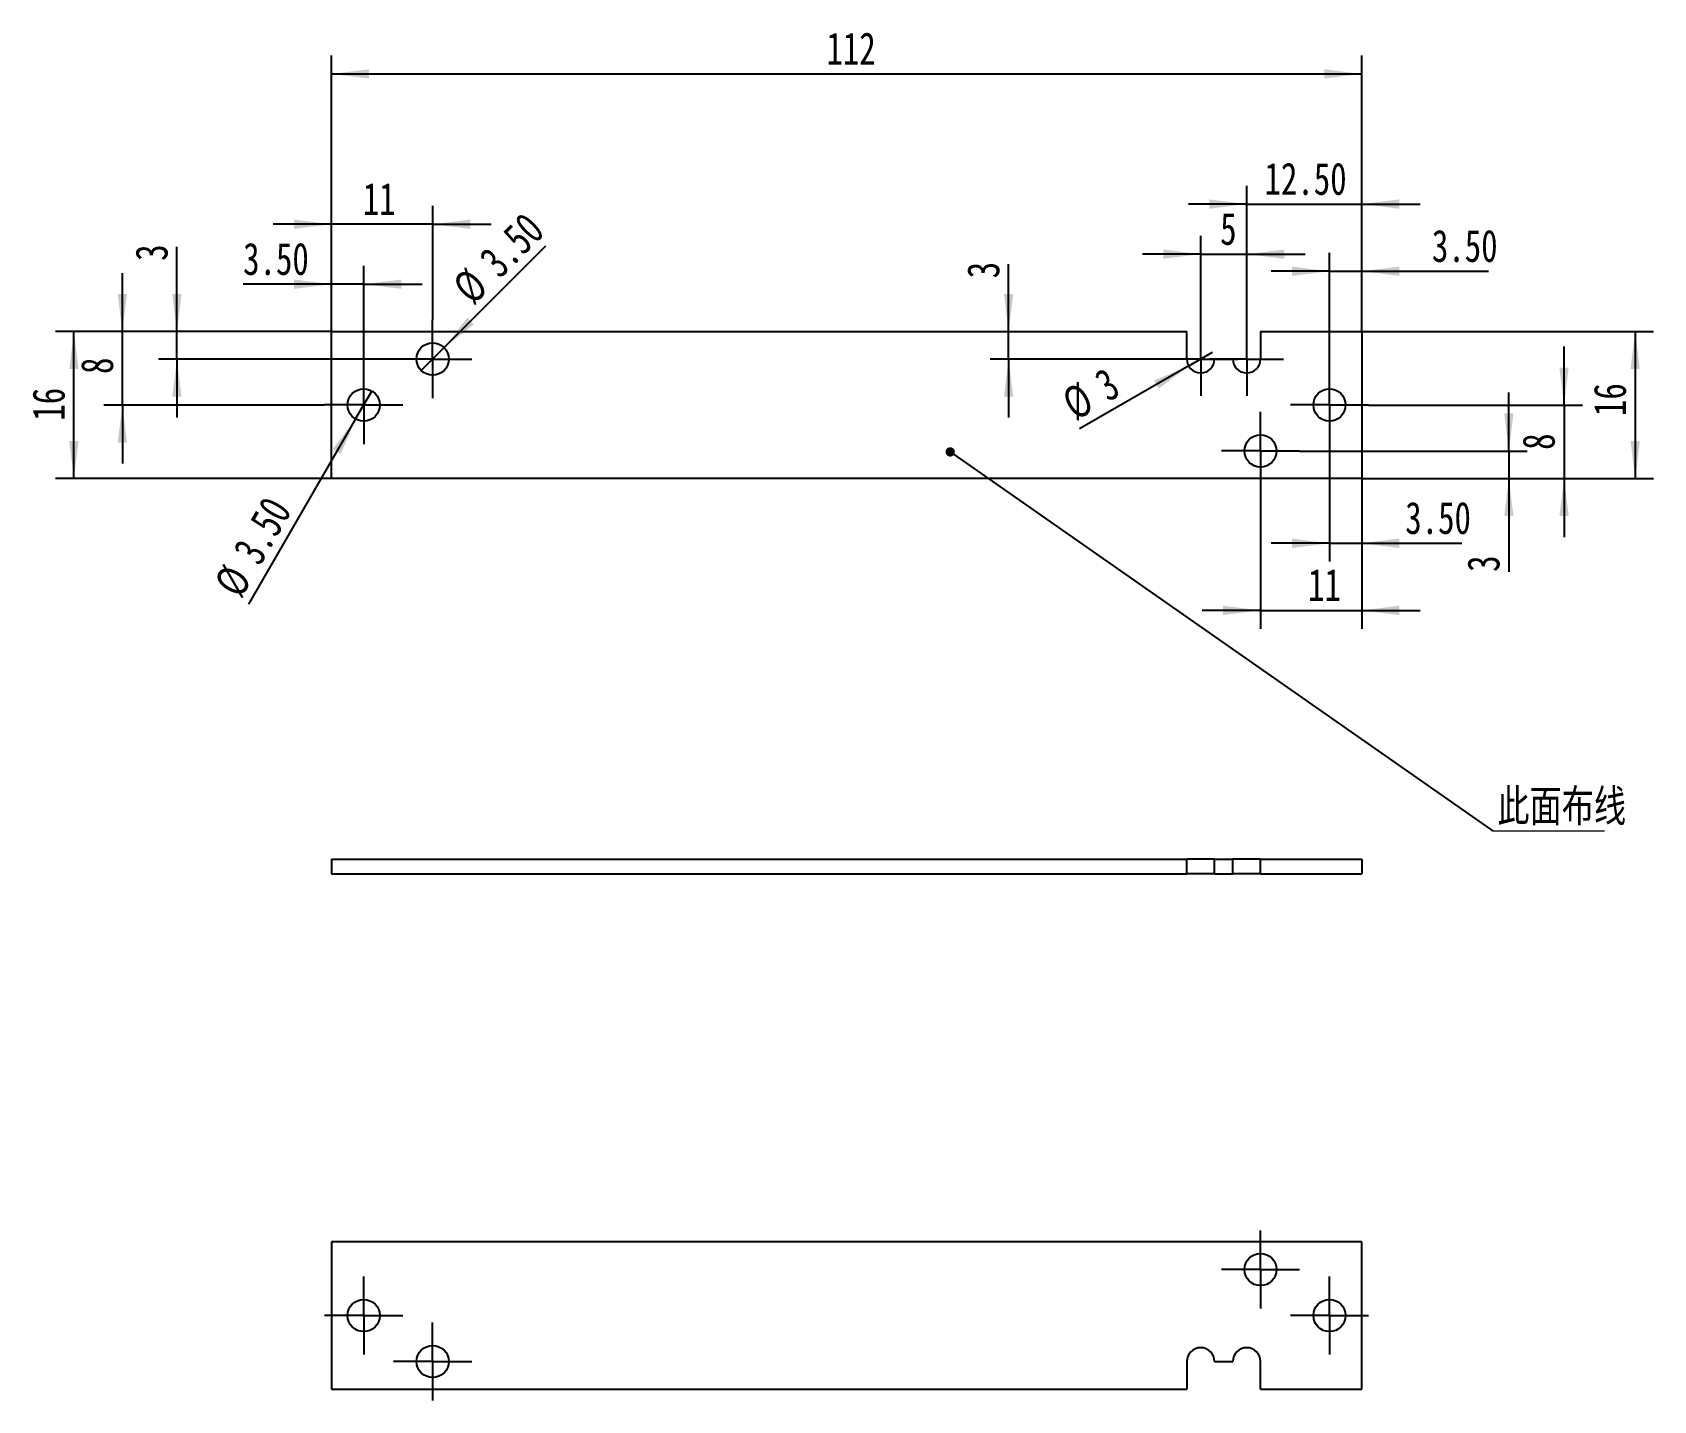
# Model space of a CAD drawing. Header units: millimetres. Extents: x 56 to 232, y 115 to 264.
import ezdxf

# ---------------------------------------------------------------- set-up
doc = ezdxf.new("R2010")
doc.units = ezdxf.units.MM
doc.linetypes.add('CENTERX2', pattern=[20.32, 12.7, -2.54, 2.54, -2.54])
doc.layers.add('中心线层', color=1, linetype='CENTERX2', lineweight=25)
doc.layers.add('标注层', color=150, linetype='Continuous', lineweight=25)
doc.styles.add('SLDTEXTSTYLE0', font='hyswlongfangsong.ttf', dxfattribs={"bigfont": 'bigfont'})
doc.styles.add('SLDTEXTSTYLE2', font='hyswlongfangsong.ttf')
doc.styles.get("Standard").update_dxf_attribs({"font": 'hyswlongfangsong.ttf'})
doc.dimstyles.new('SLDDIMSTYLE0', dxfattribs={"dimtxt": 3.5, "dimasz": 4.08, "dimexe": 0, "dimexo": 0.0625, "dimgap": 0.875, "dimtad": 2, "dimrnd": 1e-09, "dimzin": 12, "dimdsep": 46, "dimtxsty": 'SLDTEXTSTYLE2', "dimsah": 1, "dimcen": 0.09, "dimadec": 0, "dimazin": 3, "dimtfac": 1, "dimtofl": 0, "dimtmove": 0, "dimatfit": 3, "dimfxl": 0, "dimfrac": 2, "dimtolj": 1, "dimtzin": 12, "dimarcsym": 0})
doc.dimstyles.new('SLDDIMSTYLE1', dxfattribs={"dimtxt": 3.5, "dimasz": 4.08, "dimexe": 0, "dimexo": 0.0625, "dimgap": 0.875, "dimtad": 2, "dimrnd": 1e-09, "dimzin": 12, "dimdsep": 46, "dimtxsty": 'SLDTEXTSTYLE2', "dimsah": 1, "dimcen": 0.09, "dimadec": 0, "dimazin": 3, "dimtfac": 1, "dimtmove": 0, "dimatfit": 0, "dimfxl": 0, "dimfrac": 2, "dimtolj": 1, "dimtzin": 12, "dimarcsym": 0})
doc.dimstyles.new('SLDDIMSTYLE2', dxfattribs={"dimtxt": 3.5, "dimasz": 4.08, "dimexe": 0, "dimexo": 0.0625, "dimgap": 0.875, "dimtad": 2, "dimrnd": 1e-09, "dimzin": 4, "dimdsep": 46, "dimtxsty": 'SLDTEXTSTYLE2', "dimsah": 1, "dimcen": 0.09, "dimadec": 0, "dimazin": 1, "dimtfac": 1, "dimtmove": 0, "dimatfit": 0, "dimfxl": 0, "dimfrac": 2, "dimtolj": 1, "dimtzin": 12, "dimarcsym": 0})
doc.dimstyles.new('SLDDIMSTYLE3', dxfattribs={"dimtxt": 3.5, "dimasz": 4.08, "dimexe": 0, "dimexo": 0.0625, "dimgap": 0.875, "dimtad": 2, "dimrnd": 1e-09, "dimzin": 4, "dimdsep": 46, "dimtxsty": 'SLDTEXTSTYLE2', "dimblk1": 'NONE', "dimsah": 1, "dimcen": 0, "dimadec": 0, "dimazin": 1, "dimtfac": 1, "dimtmove": 0, "dimatfit": 3, "dimldrblk": 'NONE', "dimfxl": 0, "dimfrac": 2, "dimtolj": 1, "dimtzin": 12, "dimarcsym": 0})
doc.dimstyles.new('SLDDIMSTYLE4', dxfattribs={"dimtxt": 3.5, "dimasz": 4.08, "dimexe": 0, "dimexo": 0.0625, "dimgap": 0.875, "dimtad": 2, "dimrnd": 1e-09, "dimzin": 12, "dimdsep": 46, "dimtxsty": 'SLDTEXTSTYLE2', "dimblk1": 'NONE', "dimsah": 1, "dimcen": 0, "dimadec": 0, "dimazin": 3, "dimtfac": 1, "dimtmove": 0, "dimatfit": 3, "dimldrblk": 'NONE', "dimfxl": 0, "dimfrac": 2, "dimtolj": 1, "dimtzin": 12, "dimarcsym": 0})
doc.dimstyles.new('SLDDIMSTYLE5', dxfattribs={"dimtxt": 0.18, "dimasz": 1.016, "dimexe": 0, "dimexo": 0.0625, "dimgap": 0, "dimtad": 0, "dimtih": 1, "dimtoh": 1, "dimdec": 0, "dimrnd": 1e-09, "dimzin": 0, "dimdsep": 46, "dimtxsty": 'Standard', "dimblk1": 'DOT', "dimblk2": 'DOT', "dimsah": 1, "dimcen": 0.09, "dimadec": 0, "dimazin": 0, "dimtfac": 1.016, "dimtdec": 0, "dimtofl": 0, "dimtmove": 0, "dimatfit": 3, "dimldrblk": 'DOT', "dimfxl": 0, "dimfrac": 2, "dimtolj": 1, "dimtzin": 0, "dimarcsym": 0})

# ---------------------------------------------------------------- blocks, each defined once
blk = doc.blocks.new('_D')
at = {"layer": '标注层'}
for p, q in [((88.47, 231.29), (88.47, 261.29)), ((200.47, 231.29), (200.47, 261.29)), ((88.47, 259.29), (200.47, 259.29))]:
    blk.add_line(p, q, dxfattribs=at)
for points in [[(88.47, 259.29), (92.55, 258.79), (92.55, 259.8)], [(200.47, 259.29), (196.39, 259.8), (196.39, 258.79)]]:
    blk.add_solid(points, dxfattribs=at)
at = {"layer": '标注层', "insert": (142.27, 263.81), "char_height": 3.5, "attachment_point": 1, "style": 'SLDTEXTSTYLE2'}
blk.add_mtext('112', dxfattribs=at)
blk = doc.blocks.new('_D_1')
at = {"layer": '标注层'}
for p, q in [((88.47, 231.29), (58.47, 231.29)), ((60.47, 215.29), (60.47, 231.29)), ((88.47, 215.29), (58.47, 215.29))]:
    blk.add_line(p, q, dxfattribs=at)
for points in [[(60.47, 231.29), (59.96, 227.21), (60.97, 227.21)], [(60.47, 215.29), (60.97, 219.37), (59.96, 219.37)]]:
    blk.add_solid(points, dxfattribs=at)
at = {"layer": '标注层', "insert": (55.95, 221.59), "char_height": 3.5, "attachment_point": 1, "rotation": 90, "style": 'SLDTEXTSTYLE2'}
blk.add_mtext('16', dxfattribs=at)
blk = doc.blocks.new('_D_2')
at = {"layer": '标注层'}
for p, q in [((88.47, 231.29), (88.47, 238.43)), ((91.97, 227.54), (91.97, 238.43)), ((88.47, 236.43), (78.86, 236.43)), ((91.97, 236.43), (88.47, 236.43)), ((91.97, 236.43), (98.32, 236.43))]:
    blk.add_line(p, q, dxfattribs=at)
for points in [[(88.47, 236.43), (84.39, 236.94), (84.39, 235.92)], [(91.97, 236.43), (96.05, 235.92), (96.05, 236.94)]]:
    blk.add_solid(points, dxfattribs=at)
at = {"layer": '标注层', "insert": (78.86, 240.94), "char_height": 3.5, "attachment_point": 1, "style": 'SLDTEXTSTYLE2'}
blk.add_mtext('3.50', dxfattribs=at)
blk = doc.blocks.new('_D_3')
at = {"layer": '标注层'}
for q in [(92.84, 224.81), (79.46, 201.63)]:
    blk.add_line((91.09, 221.78), q, dxfattribs=at)
blk.add_solid([(91.09, 221.78), (88.61, 218.5), (89.49, 217.99)], dxfattribs=at)
at = {"layer": '标注层', "char_height": 3.5, "attachment_point": 1, "rotation": 60, "style": 'SLDTEXTSTYLE2'}
for s, insert in [('3.50', (77.63, 207.43)), ('%%c', (75.56, 203.88))]:
    blk.add_mtext(s, dxfattribs=dict(at, insert=insert))
blk = doc.blocks.new('_NONE')
blk = doc.blocks.new('_D_4')
at = {"layer": '标注层'}
for q in [(111.78, 240.61), (98.23, 227.06)]:
    blk.add_line((100.7, 229.53), q, dxfattribs=at)
blk.add_solid([(100.7, 229.53), (103.95, 232.06), (103.23, 232.78)], dxfattribs=at)
at = {"layer": '标注层', "char_height": 3.5, "attachment_point": 1, "rotation": 45, "style": 'SLDTEXTSTYLE2'}
for s, insert in [('3.50', (104.29, 239.42)), ('%%c', (101.37, 236.52))]:
    blk.add_mtext(s, dxfattribs=dict(at, insert=insert))
blk = doc.blocks.new('_D_5')
at = {"layer": '标注层'}
for p, q in [((71.66, 231.29), (71.66, 240.5)), ((88.47, 231.29), (69.66, 231.29)), ((71.66, 228.29), (71.66, 231.29)), ((95.22, 228.29), (69.66, 228.29)), ((71.66, 228.29), (71.66, 221.94))]:
    blk.add_line(p, q, dxfattribs=at)
for points in [[(71.66, 231.29), (72.17, 235.37), (71.15, 235.37)], [(71.66, 228.29), (71.15, 224.21), (72.17, 224.21)]]:
    blk.add_solid(points, dxfattribs=at)
at = {"layer": '标注层', "insert": (67.15, 238.97), "char_height": 3.5, "attachment_point": 1, "rotation": 90, "style": 'SLDTEXTSTYLE2'}
blk.add_mtext('3', dxfattribs=at)
blk = doc.blocks.new('_D_6')
at = {"layer": '标注层'}
for p, q in [((88.47, 231.29), (88.47, 244.95)), ((99.47, 232.54), (99.47, 244.95)), ((88.47, 242.95), (82.12, 242.95)), ((99.47, 242.95), (88.47, 242.95)), ((99.47, 242.95), (105.82, 242.95))]:
    blk.add_line(p, q, dxfattribs=at)
for points in [[(88.47, 242.95), (84.39, 243.46), (84.39, 242.44)], [(99.47, 242.95), (103.55, 242.44), (103.55, 243.46)]]:
    blk.add_solid(points, dxfattribs=at)
at = {"layer": '标注层', "insert": (91.87, 247.46), "char_height": 3.5, "attachment_point": 1, "style": 'SLDTEXTSTYLE2'}
blk.add_mtext('11', dxfattribs=at)
blk = doc.blocks.new('_D_7')
at = {"layer": '标注层'}
for p, q in [((196.97, 227.54), (196.97, 239.84)), ((200.47, 231.29), (200.47, 239.84)), ((196.97, 237.84), (190.62, 237.84)), ((196.97, 237.84), (200.47, 237.84)), ((200.47, 237.84), (214.24, 237.84))]:
    blk.add_line(p, q, dxfattribs=at)
for points in [[(196.97, 237.84), (192.89, 238.34), (192.89, 237.33)], [(200.47, 237.84), (204.55, 237.33), (204.55, 238.34)]]:
    blk.add_solid(points, dxfattribs=at)
at = {"layer": '标注层', "insert": (208.1, 242.35), "char_height": 3.5, "attachment_point": 1, "style": 'SLDTEXTSTYLE2'}
blk.add_mtext('3.50', dxfattribs=at)
blk = doc.blocks.new('_D_8')
at = {"layer": '标注层'}
for p, q in [((65.73, 231.29), (65.73, 237.64)), ((88.47, 231.29), (63.73, 231.29)), ((65.73, 223.29), (65.73, 231.29)), ((87.72, 223.29), (63.73, 223.29)), ((65.73, 223.29), (65.73, 216.94))]:
    blk.add_line(p, q, dxfattribs=at)
for points in [[(65.73, 231.29), (66.24, 235.37), (65.22, 235.37)], [(65.73, 223.29), (65.22, 219.21), (66.24, 219.21)]]:
    blk.add_solid(points, dxfattribs=at)
at = {"layer": '标注层', "insert": (61.22, 226.67), "char_height": 3.5, "attachment_point": 1, "rotation": 90, "style": 'SLDTEXTSTYLE2'}
blk.add_mtext('8', dxfattribs=at)
blk = doc.blocks.new('_D_9')
at = {"layer": '标注层'}
for p, q in [((216.47, 218.29), (216.47, 224.64)), ((193.72, 218.29), (218.47, 218.29)), ((216.47, 218.29), (216.47, 215.29)), ((200.47, 215.29), (218.47, 215.29)), ((216.47, 215.29), (216.47, 205.15))]:
    blk.add_line(p, q, dxfattribs=at)
for points in [[(216.47, 218.29), (216.97, 222.37), (215.96, 222.37)], [(216.47, 215.29), (215.96, 211.21), (216.97, 211.21)]]:
    blk.add_solid(points, dxfattribs=at)
at = {"layer": '标注层', "insert": (211.95, 205.15), "char_height": 3.5, "attachment_point": 1, "rotation": 90, "style": 'SLDTEXTSTYLE2'}
blk.add_mtext('3', dxfattribs=at)
blk = doc.blocks.new('_D_10')
at = {"layer": '标注层'}
for p, q in [((222.47, 223.29), (222.47, 229.64)), ((201.22, 223.29), (224.47, 223.29)), ((222.47, 223.29), (222.47, 215.29)), ((200.47, 215.29), (224.47, 215.29)), ((222.47, 215.29), (222.47, 208.94))]:
    blk.add_line(p, q, dxfattribs=at)
for points in [[(222.47, 223.29), (222.97, 227.37), (221.96, 227.37)], [(222.47, 215.29), (221.96, 211.21), (222.97, 211.21)]]:
    blk.add_solid(points, dxfattribs=at)
at = {"layer": '标注层', "insert": (217.95, 218.42), "char_height": 3.5, "attachment_point": 1, "rotation": 90, "style": 'SLDTEXTSTYLE2'}
blk.add_mtext('8', dxfattribs=at)
blk = doc.blocks.new('_D_11')
at = {"layer": '标注层'}
for p, q in [((200.47, 231.29), (232.2, 231.29)), ((230.2, 231.29), (230.2, 215.29)), ((200.47, 215.29), (232.2, 215.29))]:
    blk.add_line(p, q, dxfattribs=at)
for points in [[(230.2, 231.29), (229.69, 227.21), (230.71, 227.21)], [(230.2, 215.29), (230.71, 219.37), (229.69, 219.37)]]:
    blk.add_solid(points, dxfattribs=at)
at = {"layer": '标注层', "insert": (225.69, 222.09), "char_height": 3.5, "attachment_point": 1, "rotation": 90, "style": 'SLDTEXTSTYLE2'}
blk.add_mtext('16', dxfattribs=at)
blk = doc.blocks.new('_D_12')
at = {"layer": '标注层'}
for p, q in [((200.47, 215.29), (200.47, 198.96)), ((189.47, 214.04), (189.47, 198.96)), ((189.47, 200.96), (183.12, 200.96)), ((189.47, 200.96), (200.47, 200.96)), ((200.47, 200.96), (206.82, 200.96))]:
    blk.add_line(p, q, dxfattribs=at)
for points in [[(189.47, 200.96), (185.39, 201.47), (185.39, 200.46)], [(200.47, 200.96), (204.55, 200.46), (204.55, 201.47)]]:
    blk.add_solid(points, dxfattribs=at)
at = {"layer": '标注层', "insert": (194.63, 205.48), "char_height": 3.5, "attachment_point": 1, "style": 'SLDTEXTSTYLE2'}
blk.add_mtext('11', dxfattribs=at)
blk = doc.blocks.new('_D_13')
at = {"layer": '标注层'}
for p, q in [((196.97, 219.04), (196.97, 206.26)), ((200.47, 215.29), (200.47, 206.26)), ((196.97, 208.26), (190.62, 208.26)), ((196.97, 208.26), (200.47, 208.26)), ((200.47, 208.26), (211.34, 208.26))]:
    blk.add_line(p, q, dxfattribs=at)
for points in [[(196.97, 208.26), (192.89, 208.77), (192.89, 207.75)], [(200.47, 208.26), (204.55, 207.75), (204.55, 208.77)]]:
    blk.add_solid(points, dxfattribs=at)
at = {"layer": '标注层', "insert": (205.2, 212.77), "char_height": 3.5, "attachment_point": 1, "style": 'SLDTEXTSTYLE2'}
blk.add_mtext('3.50', dxfattribs=at)
blk = doc.blocks.new('_D_14')
at = {"layer": '标注层'}
for p, q in [((182.97, 232.29), (182.97, 241.69)), ((187.97, 232.29), (187.97, 241.69)), ((182.97, 239.69), (176.62, 239.69)), ((182.97, 239.69), (187.97, 239.69)), ((187.97, 239.69), (194.32, 239.69))]:
    blk.add_line(p, q, dxfattribs=at)
for points in [[(182.97, 239.69), (178.89, 240.2), (178.89, 239.19)], [(187.97, 239.69), (192.05, 239.19), (192.05, 240.2)]]:
    blk.add_solid(points, dxfattribs=at)
at = {"layer": '标注层', "insert": (185.08, 244.21), "char_height": 3.5, "attachment_point": 1, "style": 'SLDTEXTSTYLE2'}
blk.add_mtext('5', dxfattribs=at)
blk = doc.blocks.new('_D_15')
at = {"layer": '标注层'}
for p, q in [((187.97, 232.29), (187.97, 247.14)), ((200.47, 231.29), (200.47, 247.14)), ((187.97, 245.14), (181.62, 245.14)), ((187.97, 245.14), (200.47, 245.14)), ((200.47, 245.14), (206.82, 245.14))]:
    blk.add_line(p, q, dxfattribs=at)
for points in [[(187.97, 245.14), (183.89, 245.65), (183.89, 244.63)], [(200.47, 245.14), (204.55, 244.63), (204.55, 245.65)]]:
    blk.add_solid(points, dxfattribs=at)
at = {"layer": '标注层', "insert": (189.9, 249.65), "char_height": 3.5, "attachment_point": 1, "style": 'SLDTEXTSTYLE2'}
blk.add_mtext('12.50', dxfattribs=at)
blk = doc.blocks.new('_D_16')
at = {"layer": '标注层'}
for q in [(169.8, 220.69), (184.26, 229.04)]:
    blk.add_line((181.67, 227.54), q, dxfattribs=at)
blk.add_solid([(181.67, 227.54), (177.88, 225.94), (178.39, 225.06)], dxfattribs=at)
at = {"layer": '标注层', "char_height": 3.5, "attachment_point": 1, "rotation": 30, "style": 'SLDTEXTSTYLE2'}
for s, insert in [('%%c', (167.57, 224.56)), ('3', (171.14, 226.61))]:
    blk.add_mtext(s, dxfattribs=dict(at, insert=insert))
blk = doc.blocks.new('_D_17')
at = {"layer": '标注层'}
for p, q in [((162.08, 231.29), (162.08, 238.6)), ((162.08, 228.29), (162.08, 231.29)), ((178.97, 228.29), (160.08, 228.29)), ((162.08, 228.29), (162.08, 221.94))]:
    blk.add_line(p, q, dxfattribs=at)
for points in [[(162.08, 231.29), (162.59, 235.37), (161.57, 235.37)], [(162.08, 228.29), (161.57, 224.21), (162.59, 224.21)]]:
    blk.add_solid(points, dxfattribs=at)
at = {"layer": '标注层', "insert": (157.57, 237.07), "char_height": 3.5, "attachment_point": 1, "rotation": 90, "style": 'SLDTEXTSTYLE2'}
blk.add_mtext('3', dxfattribs=at)
blk = doc.blocks.new('SW_CENTERMARKSYMBOL_0')
at = {"layer": '中心线层', "color": 0}
for p, q in [((0, 2.5), (0, 4.25)), ((0, 0), (0, 2.5)), ((-2.5, 0), (-4.25, 0)), ((0, 0), (-2.5, 0)), ((0, 0), (0, -2.5)), ((0, 0), (2.5, 0)), ((2.5, 0), (4.25, 0)), ((0, -2.5), (0, -4.25))]:
    blk.add_line(p, q, dxfattribs=at)
blk = doc.blocks.new('SW_CENTERMARKSYMBOL_1')
at = {"layer": '中心线层', "color": 0}
for p, q in [((0, 2.5), (0, 4.25)), ((0, 0), (0, 2.5)), ((-2.5, 0), (-4.25, 0)), ((0, 0), (-2.5, 0)), ((0, 0), (0, -2.5)), ((0, 0), (2.5, 0)), ((2.5, 0), (4.25, 0)), ((0, -2.5), (0, -4.25))]:
    blk.add_line(p, q, dxfattribs=at)
blk = doc.blocks.new('SW_CENTERMARKSYMBOL_2')
at = {"layer": '中心线层', "color": 0}
for p, q in [((0, 2.5), (0, 4.25)), ((0, 0), (0, 2.5)), ((-2.5, 0), (-4.25, 0)), ((0, 0), (-2.5, 0)), ((0, 0), (0, -2.5)), ((0, 0), (2.5, 0)), ((2.5, 0), (4.25, 0)), ((0, -2.5), (0, -4.25))]:
    blk.add_line(p, q, dxfattribs=at)
blk = doc.blocks.new('SW_CENTERMARKSYMBOL_3')
at = {"layer": '中心线层', "color": 0}
for p, q in [((0, 2.5), (0, 4.25)), ((0, 0), (0, 2.5)), ((-2.5, 0), (-4.25, 0)), ((0, 0), (-2.5, 0)), ((0, 0), (0, -2.5)), ((0, 0), (2.5, 0)), ((2.5, 0), (4.25, 0)), ((0, -2.5), (0, -4.25))]:
    blk.add_line(p, q, dxfattribs=at)
blk = doc.blocks.new('SW_CENTERMARKSYMBOL_4')
at = {"layer": '中心线层', "color": 0}
for p, q in [((0, 2.5), (0, 4)), ((0, 0), (0, 2.5)), ((-2.5, 0), (-4, 0)), ((0, 0), (-2.5, 0)), ((0, 0), (0, -2.5)), ((0, 0), (2.5, 0)), ((2.5, 0), (4, 0)), ((0, -2.5), (0, -4))]:
    blk.add_line(p, q, dxfattribs=at)
blk = doc.blocks.new('SW_CENTERMARKSYMBOL_5')
at = {"layer": '中心线层', "color": 0}
for p, q in [((0, 2.5), (0, 4)), ((0, 0), (0, 2.5)), ((-2.5, 0), (-4, 0)), ((0, 0), (-2.5, 0)), ((0, 0), (0, -2.5)), ((0, 0), (2.5, 0)), ((2.5, 0), (4, 0)), ((0, -2.5), (0, -4))]:
    blk.add_line(p, q, dxfattribs=at)
blk = doc.blocks.new('SW_NOTE_0')
at = {"color": 0, "linetype": 'Continuous', "lineweight": 0}
blk.add_line((12.13, 0), (0, 0), dxfattribs=at)
at = {"color": 0, "linetype": 'Continuous', "lineweight": 0, "insert": (0.46, 4.52), "char_height": 3.5, "attachment_point": 1, "style": 'SLDTEXTSTYLE0'}
blk.add_mtext('此面布线', dxfattribs=at)
blk = doc.blocks.new('_DOT')
at = {"color": 0, "linetype": 'ByBlock', "lineweight": -2}
blk.add_line((-0.5, 0), (-1, 0), dxfattribs=at)
at = {"color": 0, "linetype": 'ByBlock', "const_width": 0.5}
blk.add_lwpolyline([(-0.25, 0, 1), (0.25, 0, 1)], format="xyb", close=True, dxfattribs=at)
blk = doc.blocks.new('SW_CENTERMARKSYMBOL_6')
at = {"layer": '中心线层', "color": 0}
for p, q in [((0, 2.5), (0, 4.25)), ((0, 0), (0, 2.5)), ((-2.5, 0), (-4.25, 0)), ((0, 0), (-2.5, 0)), ((0, 0), (0, -2.5)), ((0, 0), (2.5, 0)), ((2.5, 0), (4.25, 0)), ((0, -2.5), (0, -4.25))]:
    blk.add_line(p, q, dxfattribs=at)
blk = doc.blocks.new('SW_CENTERMARKSYMBOL_7')
at = {"layer": '中心线层', "color": 0}
for p, q in [((0, 2.5), (0, 4.25)), ((0, 0), (0, 2.5)), ((-2.5, 0), (-4.25, 0)), ((0, 0), (-2.5, 0)), ((0, 0), (0, -2.5)), ((0, 0), (2.5, 0)), ((2.5, 0), (4.25, 0)), ((0, -2.5), (0, -4.25))]:
    blk.add_line(p, q, dxfattribs=at)
blk = doc.blocks.new('SW_CENTERMARKSYMBOL_8')
at = {"layer": '中心线层', "color": 0}
for p, q in [((0, 2.5), (0, 4.25)), ((0, 0), (0, 2.5)), ((-2.5, 0), (-4.25, 0)), ((0, 0), (-2.5, 0)), ((0, 0), (0, -2.5)), ((0, 0), (2.5, 0)), ((2.5, 0), (4.25, 0)), ((0, -2.5), (0, -4.25))]:
    blk.add_line(p, q, dxfattribs=at)
blk = doc.blocks.new('SW_CENTERMARKSYMBOL_9')
at = {"layer": '中心线层', "color": 0}
for p, q in [((0, 2.5), (0, 4.25)), ((0, 0), (0, 2.5)), ((-2.5, 0), (-4.25, 0)), ((0, 0), (-2.5, 0)), ((0, 0), (0, -2.5)), ((0, 0), (2.5, 0)), ((2.5, 0), (4.25, 0)), ((0, -2.5), (0, -4.25))]:
    blk.add_line(p, q, dxfattribs=at)

msp = doc.modelspace()

# ---------------------------------------------------------------- linework, layer by layer
at = {"color": 7, "linetype": 'Continuous', "lineweight": 25}
for p, q in [((88.465, 231.294), (181.465, 231.294)), ((88.465, 215.294), (88.465, 231.294)), ((181.465, 228.294), (181.465, 231.294)), ((189.465, 231.294), (189.465, 228.294)), ((189.465, 231.294), (200.465, 231.294)), ((200.465, 231.294), (200.465, 215.294)), ((184.465, 228.294), (186.465, 228.294)), ((200.465, 215.294), (88.465, 215.294)), ((88.465, 173.913), (88.465, 172.313)), ((88.465, 173.913), (181.465, 173.913)), ((181.465, 172.313), (181.465, 173.913)), ((184.465, 173.913), (181.465, 173.913)), ((184.465, 172.313), (184.465, 173.913)), ((184.465, 173.913), (186.465, 173.913)), ((186.465, 172.313), (186.465, 173.913)), ((189.465, 173.913), (186.465, 173.913)), ((189.465, 172.313), (189.465, 173.913)), ((189.465, 173.913), (200.465, 173.913)), ((200.465, 173.913), (200.465, 172.313)), ((88.465, 172.313), (181.465, 172.313)), ((184.465, 172.313), (181.465, 172.313)), ((184.465, 172.313), (186.465, 172.313)), ((189.465, 172.313), (186.465, 172.313)), ((189.465, 172.313), (200.465, 172.313)), ((88.465, 132.291), (88.465, 116.291)), ((200.465, 132.291), (88.465, 132.291)), ((200.465, 116.291), (200.465, 132.291)), ((181.465, 119.291), (181.465, 116.291)), ((184.465, 119.291), (186.465, 119.291)), ((189.465, 116.291), (189.465, 119.291)), ((88.465, 116.291), (181.465, 116.291)), ((189.465, 116.291), (200.465, 116.291))]:
    msp.add_line(p, q, dxfattribs=at)
for centre in [(99.465, 228.294), (91.965, 223.294), (196.965, 223.294), (189.465, 218.294), (189.465, 129.291), (91.965, 124.291), (196.965, 124.291), (99.465, 119.291)]:
    msp.add_circle(centre, 1.75, dxfattribs=at)
for centre, start, end in [((182.965, 228.294), 180, 0), ((187.965, 228.294), 180, 0), ((182.965, 119.291), 0, 180), ((187.965, 119.291), 0, 180)]:
    msp.add_arc(centre, 1.5, start, end, dxfattribs=at)

# ---------------------------------------------------------------- block references
at = {"color": 7, "linetype": 'Continuous', "lineweight": 0}
msp.add_blockref('SW_NOTE_0', (214.75, 176.949), dxfattribs=at)
at = {"layer": '中心线层'}
for name, p in [('SW_CENTERMARKSYMBOL_2', (99.465, 228.294)), ('SW_CENTERMARKSYMBOL_5', (182.965, 228.294)), ('SW_CENTERMARKSYMBOL_4', (187.965, 228.294)), ('SW_CENTERMARKSYMBOL_0', (91.965, 223.294)), ('SW_CENTERMARKSYMBOL_1', (196.965, 223.294)), ('SW_CENTERMARKSYMBOL_3', (189.465, 218.294)), ('SW_CENTERMARKSYMBOL_9', (189.465, 129.291)), ('SW_CENTERMARKSYMBOL_6', (91.965, 124.291)), ('SW_CENTERMARKSYMBOL_7', (196.965, 124.291)), ('SW_CENTERMARKSYMBOL_8', (99.465, 119.291))]:
    msp.add_blockref(name, p, dxfattribs=at)

# ---------------------------------------------------------------- dimensions: what is measured, and where the dimension line sits
at = {"layer": '标注层'}
for base, p1, p2, dimstyle, picture, middle in [((200.465, 259.294), (88.465, 231.294), (200.465, 231.294), 'SLDDIMSTYLE0', '_D', (144.572, 259.294)), ((200.465, 245.14), (187.965, 232.294), (200.465, 231.294), 'SLDDIMSTYLE2', '_D_15', (193.737, 245.14)), ((88.465, 242.948), (99.465, 232.544), (88.465, 231.294), 'SLDDIMSTYLE1', '_D_6', (93.405, 242.948)), ((187.965, 239.694), (182.965, 232.294), (187.965, 232.294), 'SLDDIMSTYLE1', '_D_14', (185.85, 239.694)), ((200.465, 237.836), (196.965, 227.544), (200.465, 231.294), 'SLDDIMSTYLE2', '_D_7', (211.175, 237.836)), ((88.465, 236.429), (91.965, 227.544), (88.465, 231.294), 'SLDDIMSTYLE2', '_D_2', (81.931, 236.429)), ((200.465, 208.263), (196.965, 219.044), (200.465, 215.294), 'SLDDIMSTYLE2', '_D_13', (208.269, 208.263)), ((200.465, 200.964), (189.465, 214.044), (200.465, 215.294), 'SLDDIMSTYLE1', '_D_12', (196.171, 200.964))]:
    dim = msp.add_linear_dim(base=base, p1=p1, p2=p2, dimstyle=dimstyle, dxfattribs=at)
    dim.commit()
    dim.dimension.update_dxf_attribs({"geometry": picture, "text_midpoint": middle, "dimtype": 160})
for p1, p2, dimstyle, picture, middle in [((98.228, 227.056), (100.703, 229.531), 'SLDDIMSTYLE3', '_D_4', (108.354, 237.183)), ((184.264, 229.044), (181.666, 227.544), 'SLDDIMSTYLE4', '_D_16', (172.009, 221.968)), ((92.84, 224.809), (91.09, 221.778), 'SLDDIMSTYLE3', '_D_3', (81.931, 205.914))]:
    dim = msp.add_diameter_dim_2p(p1=p1, p2=p2, dimstyle=dimstyle, dxfattribs=at)
    dim.commit()
    dim.dimension.update_dxf_attribs({"geometry": picture, "text_midpoint": middle, "dimtype": 163})
for base, p1, p2, picture, middle in [((71.658, 231.294), (95.215, 228.294), (88.465, 231.294), '_D_5', (71.658, 239.734)), ((162.081, 231.294), (178.965, 228.294), (181.465, 231.294), '_D_17', (162.081, 237.836)), ((65.727, 231.294), (87.715, 223.294), (88.465, 231.294), '_D_8', (65.727, 227.432)), ((60.465, 231.294), (88.465, 215.294), (88.465, 231.294), '_D_1', (60.465, 223.123)), ((230.199, 215.294), (200.465, 231.294), (200.465, 215.294), '_D_11', (230.199, 223.628)), ((222.465, 215.294), (201.215, 223.294), (200.465, 215.294), '_D_10', (222.465, 219.182)), ((216.465, 215.294), (193.715, 218.294), (200.465, 215.294), '_D_9', (216.465, 205.914))]:
    dim = msp.add_linear_dim(base=base, p1=p1, p2=p2, angle=90, dimstyle='SLDDIMSTYLE1', dxfattribs=at)
    dim.commit()
    dim.dimension.update_dxf_attribs({"geometry": picture, "text_midpoint": middle, "dimtype": 160})

# ---------------------------------------------------------------- leaders
at = {"color": 7, "linetype": 'Continuous', "lineweight": 0}
msp.add_leader([(155.727, 218.195), (214.75, 176.949)], dimstyle='SLDDIMSTYLE5', dxfattribs=at)

doc.saveas('drawing.dxf')
